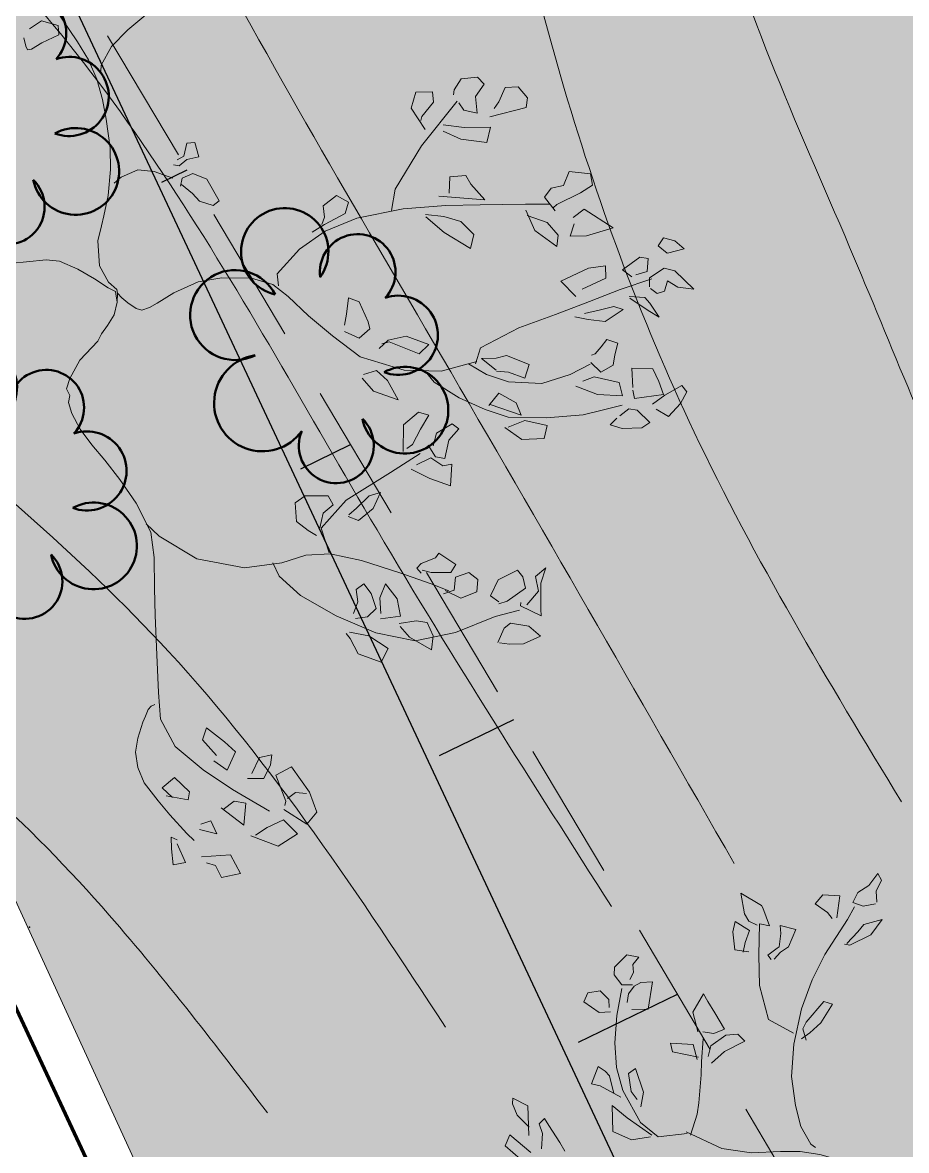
# Model space of a CAD drawing. Header units: millimetres. Extents: x 5637 to 6048, y 3385 to 3927.
# Drawn here: x 5855.38 to 5859.42, y 3594.09 to 3599.26 of the extents above; entities that cross this region are included whole.
import ezdxf

# ---------------------------------------------------------------- set-up
doc = ezdxf.new("R2010")
doc.units = ezdxf.units.MM
doc.linetypes.add('HIDDEN', pattern=[9.525, 6.35, -3.175])
doc.layers.add('Contour Lines', color=253, linetype='Continuous')
for name, color, linetype, lineweight in [('hatch', 253, 'Continuous', 13), ('project gr', 250, 'Continuous', 30), ('trees new', 7, 'Continuous', 20), ('wall', 7, 'Continuous', 80)]:
    doc.layers.add(name, color=color, linetype=linetype, lineweight=lineweight)
doc.layers.add('plants1', color=7, linetype='Continuous', true_color=0x89ee5d)
pattern_1 = [(45, (2816.3681, -1263.7476), (-0.265165043, 0.265165043), []), (135, (2816.3681, -1263.7476), (-0.79549513, 0.265165043), [0.9375, -0.5625])]

# ---------------------------------------------------------------- blocks, each defined once
blk = doc.blocks.new('F1')
at = {"color": 92, "linetype": 'Continuous'}
for p, q in [((0.29578, -0.00773), (0.29845, 0.00179)), ((0.29845, 0.00179), (0.31045, -0.00297)), ((0.31178, -0.00877), (0.29578, -0.00773)), ((0.31045, -0.00297), (0.31878, -0.00711)), ((0.31878, -0.00711), (0.31478, -0.01022)), ((0.28261, -0.02781), (0.28778, -0.02243)), ((0.29361, -0.02119), (0.28444, -0.0421)), ((0.34979, -0.01871), (0.33879, -0.03258)), ((0.35679, -0.01871), (0.34629, -0.02243)), ((0.35946, -0.03133), (0.35679, -0.01871)), ((0.26777, -0.04251), (0.27194, -0.02761)), ((0.27194, -0.02761), (0.28261, -0.02781)), ((0.31378, -0.02989), (0.30428, -0.04044)), ((0.31562, -0.04086), (0.31712, -0.03258)), ((0.33879, -0.03258), (0.34396, -0.03651)), ((0.34396, -0.03651), (0.35946, -0.03133)), ((0.28444, -0.0421), (0.26777, -0.04251)), ((0.30428, -0.04044), (0.31562, -0.04086)), ((0.32112, -0.05287), (0.30045, -0.0626)), ((0.30045, -0.0626), (0.31512, -0.07212)), ((0.32095, -0.06446), (0.31912, -0.0539)), ((0.29044, -0.06363), (0.27311, -0.07916)), ((0.29028, -0.07813), (0.28911, -0.06715)), ((0.31512, -0.07212), (0.32095, -0.06446)), ((0.35696, -0.06508), (0.34546, -0.07109)), ((0.34546, -0.07109), (0.35512, -0.08351)), ((0.37579, -0.06487), (0.35963, -0.06902)), ((0.3828, -0.07212), (0.37579, -0.06487)), ((0.27311, -0.07916), (0.27477, -0.09717)), ((0.28978, -0.09241), (0.29028, -0.07813)), ((0.35512, -0.08351), (0.36629, -0.07957)), ((0.36629, -0.07957), (0.3828, -0.07212)), ((0.33212, -0.08227), (0.32595, -0.09386)), ((0.34246, -0.09842), (0.33395, -0.08724)), ((0.27477, -0.09717), (0.28978, -0.09241)), ((0.29678, -0.09655), (0.27811, -0.10732)), ((0.32595, -0.09386), (0.33312, -0.10359)), ((0.33979, -0.10815), (0.34246, -0.09842)), ((0.27811, -0.10732), (0.28294, -0.11871)), ((0.30211, -0.1009), (0.29928, -0.09862)), ((0.32395, -0.10359), (0.30211, -0.1009)), ((0.30328, -0.10318), (0.30445, -0.11084)), ((0.32412, -0.11767), (0.32395, -0.10359)), ((0.33312, -0.10359), (0.33979, -0.10815)), ((0.30445, -0.11084), (0.29978, -0.11829)), ((0.28294, -0.11871), (0.29961, -0.12098)), ((0.29961, -0.12098), (0.32412, -0.11767)), ((0.92607, -0.1951), (0.92507, -0.198)), ((0.92924, -0.19531), (0.92607, -0.1951)), ((0.93591, -0.19676), (0.92924, -0.19531)), ((0.36479, -0.21912), (0.37913, -0.20587)), ((0.37913, -0.20587), (0.3928, -0.20608)), ((0.3928, -0.20608), (0.3978, -0.20504)), ((0.92507, -0.198), (0.9259, -0.20773)), ((0.94141, -0.2156), (0.94024, -0.20421)), ((0.39763, -0.20794), (0.3878, -0.22015)), ((0.48432, -0.21622), (0.49499, -0.21125)), ((0.49499, -0.21125), (0.50865, -0.21705)), ((0.9259, -0.20773), (0.92507, -0.22264)), ((1.14645, -0.22243), (1.13261, -0.21208)), ((0.37196, -0.22906), (0.36479, -0.21912)), ((0.3878, -0.22015), (0.37196, -0.22906)), ((0.40497, -0.21705), (0.40197, -0.22616)), ((0.4158, -0.22492), (0.4093, -0.21746)), ((0.47782, -0.22015), (0.48432, -0.21622)), ((0.50865, -0.21705), (0.50982, -0.22678)), ((0.92507, -0.22264), (0.93207, -0.22554)), ((0.93207, -0.22554), (0.94141, -0.2156)), ((1.09577, -0.22119), (1.10044, -0.22823)), ((1.11544, -0.23506), (1.11561, -0.22202)), ((1.12428, -0.21829), (1.14311, -0.23196)), ((1.14311, -0.23196), (1.14645, -0.22243)), ((0.40197, -0.22616), (0.40447, -0.23527)), ((0.4253, -0.22823), (0.4158, -0.22492)), ((0.42631, -0.23568), (0.4253, -0.22823)), ((0.49115, -0.23299), (0.48198, -0.22533)), ((0.50982, -0.22678), (0.50165, -0.24293)), ((1.10044, -0.22823), (1.11061, -0.2421)), ((1.12711, -0.23258), (1.12945, -0.25763)), ((0.39547, -0.23465), (0.39013, -0.24976)), ((0.41064, -0.24189), (0.3993, -0.23693)), ((0.40447, -0.23527), (0.4168, -0.23734)), ((0.4183, -0.251), (0.41064, -0.24189)), ((0.4168, -0.23734), (0.42631, -0.23568)), ((0.49348, -0.24314), (0.49115, -0.23299)), ((0.88396, -0.23879), (0.88814, -0.24127)), ((1.01756, -0.23879), (1.03348, -0.24976)), ((1.02409, -0.23817), (1.04009, -0.23465)), ((1.04009, -0.23465), (1.0561, -0.24065)), ((1.0561, -0.24065), (1.05826, -0.2626)), ((1.11894, -0.24293), (1.11544, -0.23506)), ((1.13811, -0.24893), (1.12728, -0.23962)), ((0.37213, -0.24831), (0.35496, -0.25908)), ((0.38313, -0.24562), (0.37213, -0.24831)), ((0.38113, -0.25908), (0.38546, -0.24603)), ((0.39013, -0.24976), (0.40363, -0.25369)), ((0.47965, -0.24935), (0.47298, -0.25514)), ((0.48232, -0.25846), (0.48048, -0.25038)), ((0.50165, -0.24293), (0.49348, -0.24314)), ((1.11061, -0.2421), (1.11461, -0.24769)), ((1.11461, -0.24769), (1.11894, -0.24293)), ((1.14261, -0.25825), (1.13811, -0.24893)), ((0.35496, -0.25908), (0.36429, -0.2655)), ((0.37596, -0.26612), (0.38113, -0.25908)), ((0.40363, -0.25369), (0.4183, -0.251)), ((0.47298, -0.25514), (0.47598, -0.26984)), ((0.48632, -0.27191), (0.48232, -0.25846)), ((0.75637, -0.26073), (0.76437, -0.25846)), ((0.76437, -0.25846), (0.77471, -0.25411)), ((0.77387, -0.25287), (0.77887, -0.2568)), ((0.77887, -0.2568), (0.77821, -0.26591)), ((0.79154, -0.25556), (0.78871, -0.25929)), ((0.78871, -0.25929), (0.79038, -0.26695)), ((1.05826, -0.2626), (1.04493, -0.25307)), ((1.12945, -0.25763), (1.14278, -0.26322)), ((1.14278, -0.26322), (1.14261, -0.25825)), ((0.36429, -0.2655), (0.37596, -0.26612)), ((0.74837, -0.2686), (0.75637, -0.26073)), ((0.74937, -0.27461), (0.74837, -0.2686)), ((0.77821, -0.26591), (0.76904, -0.27378)), ((0.79038, -0.26695), (0.78771, -0.27647)), ((0.79388, -0.26612), (0.79355, -0.26011)), ((0.80188, -0.27316), (0.79388, -0.26612)), ((0.47598, -0.26984), (0.48448, -0.28102)), ((0.48448, -0.28102), (0.48632, -0.27191)), ((0.76904, -0.27378), (0.74937, -0.27461)), ((0.78771, -0.27647), (0.79938, -0.27895)), ((0.79938, -0.27895), (0.80188, -0.27316)), ((1.03259, -0.27564), (1.04076, -0.2951)), ((1.04293, -0.27564), (1.03759, -0.26902)), ((1.04626, -0.29055), (1.04293, -0.27564)), ((1.05143, -0.27005), (1.0696, -0.27854)), ((1.0621, -0.28765), (1.0576, -0.27274)), ((0.40963, -0.28744), (0.41464, -0.28185)), ((0.41297, -0.27999), (0.41797, -0.27875)), ((0.41797, -0.27875), (0.4198, -0.28351)), ((0.4198, -0.28351), (0.4183, -0.29572)), ((1.0696, -0.27854), (1.0771, -0.27978)), ((1.0771, -0.27978), (1.07243, -0.29469)), ((0.3918, -0.29055), (0.38063, -0.29862)), ((0.3888, -0.29697), (0.39013, -0.28806)), ((0.40247, -0.30111), (0.40963, -0.28744)), ((1.04076, -0.2951), (1.04626, -0.29055)), ((1.06627, -0.29117), (1.0621, -0.28765)), ((1.07243, -0.29469), (1.06627, -0.29117)), ((0.38063, -0.29862), (0.3793, -0.31249)), ((0.39747, -0.30276), (0.3888, -0.29697)), ((0.3958, -0.31374), (0.39747, -0.30276)), ((0.4063, -0.30753), (0.40247, -0.30111)), ((0.4203, -0.29986), (0.4063, -0.30753)), ((0.4183, -0.29572), (0.4203, -0.29986)), ((0.97675, -0.30401), (0.96625, -0.31456)), ((0.33045, -0.31622), (0.33512, -0.3096)), ((0.33595, -0.30856), (0.34362, -0.31829)), ((0.3793, -0.31249), (0.38763, -0.31767)), ((0.48965, -0.31125), (0.47631, -0.32078)), ((0.50515, -0.31208), (0.52382, -0.32202)), ((0.55866, -0.31332), (0.54333, -0.3274)), ((0.57183, -0.31001), (0.55866, -0.31332)), ((0.57217, -0.32305), (0.574, -0.31249)), ((0.97825, -0.31871), (0.97992, -0.30939)), ((1.01025, -0.31146), (0.98792, -0.30835)), ((0.98892, -0.30649), (0.99342, -0.31891)), ((1.01242, -0.31871), (1.01025, -0.31146)), ((0.32545, -0.32616), (0.33045, -0.31622)), ((0.34362, -0.31829), (0.34479, -0.3245)), ((0.36413, -0.3243), (0.37146, -0.32057)), ((0.37146, -0.32057), (0.37996, -0.33175)), ((0.38763, -0.31767), (0.3958, -0.31374)), ((0.47631, -0.32078), (0.46365, -0.33278)), ((0.49048, -0.32926), (0.49082, -0.31664)), ((0.50665, -0.32119), (0.50599, -0.31581)), ((0.51449, -0.33258), (0.50665, -0.32119)), ((0.52382, -0.32202), (0.52733, -0.33734)), ((0.61117, -0.31477), (0.60117, -0.32285)), ((0.62284, -0.32264), (0.61568, -0.31726)), ((0.96625, -0.31456), (0.94974, -0.3245)), ((0.96625, -0.32864), (0.97825, -0.31871)), ((0.99342, -0.31891), (1.01242, -0.31871)), ((0.32478, -0.34086), (0.32545, -0.32616)), ((0.34479, -0.3245), (0.33595, -0.3363)), ((0.36163, -0.3303), (0.36263, -0.32347)), ((0.36396, -0.3479), (0.36163, -0.3303)), ((0.48048, -0.33465), (0.49048, -0.32926)), ((0.54333, -0.3274), (0.561, -0.32719)), ((0.561, -0.32719), (0.57217, -0.32305)), ((0.60117, -0.32285), (0.60384, -0.33361)), ((0.63351, -0.32989), (0.62284, -0.32264)), ((0.62684, -0.3361), (0.63351, -0.32989)), ((0.69319, -0.32864), (0.69386, -0.34003)), ((0.89523, -0.33548), (0.90207, -0.32989)), ((0.89807, -0.32885), (0.9014, -0.33837)), ((0.94974, -0.3245), (0.95608, -0.33009)), ((0.95608, -0.33009), (0.96625, -0.32864)), ((0.97658, -0.32926), (0.96758, -0.33361)), ((0.98575, -0.33009), (0.97658, -0.32926)), ((0.99192, -0.33548), (0.99008, -0.32968)), ((0.33595, -0.3363), (0.32478, -0.34086)), ((0.35329, -0.33796), (0.33879, -0.34893)), ((0.35562, -0.33941), (0.35329, -0.33796)), ((0.37996, -0.33175), (0.37963, -0.34893)), ((0.46365, -0.33278), (0.47848, -0.34169)), ((0.47848, -0.34169), (0.48048, -0.33465)), ((0.48948, -0.33278), (0.48498, -0.339)), ((0.48498, -0.339), (0.49632, -0.34831)), ((0.50049, -0.33196), (0.48948, -0.33278)), ((0.50582, -0.34231), (0.49815, -0.33527)), ((0.52132, -0.34334), (0.51449, -0.33258)), ((0.52733, -0.33734), (0.52132, -0.34334)), ((0.58667, -0.33299), (0.58917, -0.34252)), ((0.58767, -0.34252), (0.58884, -0.33651)), ((0.60384, -0.33361), (0.60951, -0.33506)), ((0.60951, -0.33506), (0.62684, -0.3361)), ((0.69386, -0.34003), (0.69419, -0.35866)), ((0.69919, -0.34293), (0.69486, -0.33817)), ((0.88673, -0.34438), (0.89523, -0.33548)), ((0.9014, -0.33837), (0.8989, -0.34417)), ((0.96758, -0.33361), (0.97675, -0.34686)), ((0.99542, -0.34604), (0.99192, -0.33548)), ((1.0651, -0.34169), (1.0746, -0.34044)), ((1.0746, -0.34044), (1.08827, -0.34873)), ((0.33879, -0.34893), (0.34346, -0.351)), ((0.35712, -0.35597), (0.35179, -0.34293)), ((0.37296, -0.35018), (0.36396, -0.3479)), ((0.37963, -0.34893), (0.37296, -0.35018)), ((0.49632, -0.34831), (0.50065, -0.35949)), ((0.50665, -0.35659), (0.50582, -0.34231)), ((0.568, -0.35929), (0.58767, -0.34252)), ((0.58917, -0.34252), (0.58534, -0.35659)), ((0.70753, -0.34604), (0.69919, -0.34293)), ((0.71003, -0.35929), (0.70753, -0.34604)), ((0.87773, -0.36094), (0.88673, -0.34438)), ((0.8989, -0.34417), (0.8854, -0.3626)), ((0.97675, -0.34686), (0.98342, -0.35597)), ((0.98758, -0.36218), (0.99542, -0.34604)), ((1.03343, -0.34604), (1.03126, -0.36943)), ((1.04726, -0.345), (1.03343, -0.34604)), ((1.06727, -0.35204), (1.06627, -0.34521)), ((1.08827, -0.34873), (1.08527, -0.35639)), ((0.34346, -0.351), (0.36179, -0.36073)), ((0.36863, -0.35929), (0.35712, -0.35597)), ((0.50065, -0.35949), (0.50665, -0.35659)), ((0.58534, -0.35659), (0.571, -0.36943)), ((0.98342, -0.35597), (0.98758, -0.36218)), ((1.04643, -0.36488), (1.05076, -0.35784)), ((1.05076, -0.35784), (1.05143, -0.35059)), ((1.0751, -0.35887), (1.06727, -0.35204)), ((1.08527, -0.35639), (1.0751, -0.35887)), ((0.36179, -0.36073), (0.37079, -0.36964)), ((0.37079, -0.36964), (0.36863, -0.35929)), ((0.571, -0.36943), (0.568, -0.35929)), ((0.69419, -0.35866), (0.70086, -0.36529)), ((0.70086, -0.36529), (0.71003, -0.35929)), ((0.8854, -0.3626), (0.87773, -0.36094)), ((1.04109, -0.36819), (1.04643, -0.36488)), ((1.04793, -0.36591), (1.0571, -0.36529)), ((1.0571, -0.36529), (1.0641, -0.37316)), ((1.03126, -0.36943), (1.04109, -0.36819)), ((1.04776, -0.37626), (1.05043, -0.37005)), ((1.04893, -0.38309), (1.04776, -0.37626)), ((1.0641, -0.37316), (1.0641, -0.37978)), ((1.04409, -0.38951), (1.04893, -0.38309)), ((1.0641, -0.37978), (1.0546, -0.39096)), ((0.48482, -0.39241), (0.47015, -0.40007)), ((0.50632, -0.39055), (0.48748, -0.40856)), ((0.51116, -0.4009), (0.50615, -0.38931)), ((1.0546, -0.39096), (1.04409, -0.38951)), ((0.47015, -0.40007), (0.46248, -0.41601)), ((0.48232, -0.40918), (0.48382, -0.3949)), ((0.49782, -0.4096), (0.51116, -0.4009)), ((0.52833, -0.40732), (0.54199, -0.40152)), ((0.54199, -0.40152), (0.53683, -0.41187)), ((0.9184, -0.4067), (0.92474, -0.40173)), ((0.92474, -0.40173), (0.92957, -0.39552)), ((0.93541, -0.39862), (0.9279, -0.40504)), ((0.93207, -0.3951), (0.93541, -0.39862)), ((0.95141, -0.40028), (0.96358, -0.40131)), ((0.95524, -0.40815), (0.95641, -0.39987)), ((0.96358, -0.40131), (0.96625, -0.41622)), ((0.47048, -0.42305), (0.48232, -0.40918)), ((0.48748, -0.40856), (0.49782, -0.4096)), ((0.52249, -0.41539), (0.52733, -0.40732)), ((0.53683, -0.41187), (0.53483, -0.42015)), ((0.84922, -0.4216), (0.86656, -0.41187)), ((0.86656, -0.41187), (0.87106, -0.41229)), ((0.91307, -0.42202), (0.9184, -0.4067)), ((0.92607, -0.40628), (0.9254, -0.41767)), ((0.9279, -0.40504), (0.92607, -0.40628)), ((0.95224, -0.4185), (0.95524, -0.40815)), ((0.46248, -0.41601), (0.47048, -0.42305)), ((0.51199, -0.42471), (0.52249, -0.41539)), ((0.53483, -0.42015), (0.52016, -0.43278)), ((0.66219, -0.41436), (0.64435, -0.4214)), ((0.65568, -0.42699), (0.66385, -0.41498)), ((0.86906, -0.41291), (0.86039, -0.42347)), ((0.9254, -0.41767), (0.9264, -0.4243)), ((0.96475, -0.42533), (0.95224, -0.4185)), ((0.96625, -0.41622), (0.96475, -0.42533)), ((0.52016, -0.43278), (0.51199, -0.42471)), ((0.64435, -0.4214), (0.62351, -0.43403)), ((0.64602, -0.43713), (0.65568, -0.42699)), ((0.84072, -0.43527), (0.84922, -0.4216)), ((0.85589, -0.42989), (0.84072, -0.43527)), ((0.86039, -0.42347), (0.85589, -0.42989)), ((0.9264, -0.4243), (0.91307, -0.42202)), ((0.93541, -0.42347), (0.94224, -0.43837)), ((0.94374, -0.42471), (0.93541, -0.42347)), ((0.95324, -0.42616), (0.94607, -0.42326)), ((0.95724, -0.43216), (0.95324, -0.42616)), ((0.62351, -0.43403), (0.63218, -0.44148)), ((0.63218, -0.44148), (0.64602, -0.43713)), ((0.67185, -0.43092), (0.65252, -0.46218)), ((0.87906, -0.43403), (0.87773, -0.45287)), ((0.88723, -0.43817), (0.88306, -0.4332)), ((0.89823, -0.44459), (0.88723, -0.43817)), ((0.94224, -0.43837), (0.94357, -0.44024)), ((0.96174, -0.44935), (0.95724, -0.43216)), ((0.68152, -0.44583), (0.67035, -0.43941)), ((0.67652, -0.45763), (0.68152, -0.44583)), ((0.72403, -0.44583), (0.74404, -0.44396)), ((0.73437, -0.44831), (0.73187, -0.44604)), ((0.74404, -0.44396), (0.7537, -0.45307)), ((0.84705, -0.4481), (0.85756, -0.44562)), ((0.85756, -0.44562), (0.86639, -0.4481)), ((0.89223, -0.45287), (0.89823, -0.44459)), ((0.94357, -0.44024), (0.96174, -0.44935)), ((0.74003, -0.46177), (0.73437, -0.44831)), ((0.7537, -0.45307), (0.74787, -0.46488)), ((0.84722, -0.45887), (0.84606, -0.44976)), ((0.86273, -0.4568), (0.85389, -0.46322)), ((0.86639, -0.4481), (0.86273, -0.4568)), ((0.87773, -0.45287), (0.89223, -0.45287)), ((0.48782, -0.45763), (0.47381, -0.46984)), ((0.48748, -0.47399), (0.48865, -0.46446)), ((0.65252, -0.46218), (0.66869, -0.45784)), ((0.66869, -0.45784), (0.67652, -0.45763)), ((0.7162, -0.45804), (0.70403, -0.46757)), ((0.71103, -0.47419), (0.7207, -0.46032)), ((0.74787, -0.46488), (0.74003, -0.46177)), ((0.84355, -0.4686), (0.84722, -0.45887)), ((0.85389, -0.46322), (0.84705, -0.47399)), ((0.44081, -0.47481), (0.43414, -0.48868)), ((0.44798, -0.46777), (0.44081, -0.47481)), ((0.45014, -0.47481), (0.44798, -0.46777)), ((0.47381, -0.46984), (0.46365, -0.48703)), ((0.47448, -0.48951), (0.48748, -0.47399)), ((0.70403, -0.46757), (0.69219, -0.48454)), ((0.70153, -0.49283), (0.71103, -0.47419)), ((0.84705, -0.47399), (0.84355, -0.4686)), ((0.45248, -0.48661), (0.45081, -0.47771)), ((0.49899, -0.47709), (0.48848, -0.4804)), ((0.48848, -0.4804), (0.48882, -0.49179)), ((0.50349, -0.4831), (0.50382, -0.47999)), ((0.50615, -0.48993), (0.50349, -0.4831)), ((0.53699, -0.48247), (0.53016, -0.49076)), ((0.72336, -0.4802), (0.7162, -0.48848)), ((0.7302, -0.47937), (0.72336, -0.4802)), ((0.7412, -0.48082), (0.73787, -0.47854)), ((0.74637, -0.48972), (0.7412, -0.48082)), ((0.43414, -0.48868), (0.43497, -0.49635)), ((0.43497, -0.49635), (0.44848, -0.492)), ((0.44848, -0.492), (0.45248, -0.48661)), ((0.46365, -0.48703), (0.47448, -0.48951)), ((0.48882, -0.49179), (0.49549, -0.49655)), ((0.50932, -0.49676), (0.50615, -0.48993)), ((0.53016, -0.49076), (0.52249, -0.50194)), ((0.53249, -0.50318), (0.53583, -0.49055)), ((0.55083, -0.49055), (0.56733, -0.48579)), ((0.56733, -0.48579), (0.56633, -0.51001)), ((0.61234, -0.48599), (0.59317, -0.49552)), ((0.63018, -0.48724), (0.61234, -0.48599)), ((0.61368, -0.49759), (0.62584, -0.48599)), ((0.69219, -0.48454), (0.70153, -0.49283)), ((0.7162, -0.48848), (0.72853, -0.49345)), ((0.74153, -0.50194), (0.74637, -0.48972)), ((0.45764, -0.49448), (0.44964, -0.51622)), ((0.46398, -0.49635), (0.45764, -0.49448)), ((0.47982, -0.50359), (0.46598, -0.49738)), ((0.49549, -0.49655), (0.50265, -0.50297)), ((0.50265, -0.50297), (0.50932, -0.49676)), ((0.55283, -0.5185), (0.55366, -0.4978)), ((0.59317, -0.49552), (0.60067, -0.50069)), ((0.60067, -0.50069), (0.61368, -0.49759)), ((0.70903, -0.49614), (0.70236, -0.52512)), ((0.72853, -0.49345), (0.7342, -0.50421)), ((0.44214, -0.50587), (0.43231, -0.51187)), ((0.44864, -0.51705), (0.44681, -0.50504)), ((0.47181, -0.51829), (0.47982, -0.50359)), ((0.52249, -0.50194), (0.52432, -0.51912)), ((0.52999, -0.51374), (0.53249, -0.50318)), ((0.56633, -0.51001), (0.56166, -0.52264)), ((0.58984, -0.52036), (0.59567, -0.50877)), ((0.59567, -0.50877), (0.60284, -0.51622)), ((0.61884, -0.50753), (0.63235, -0.50504)), ((0.62268, -0.51105), (0.62168, -0.50732)), ((0.63235, -0.50504), (0.63618, -0.51311)), ((0.71636, -0.50794), (0.71353, -0.50214)), ((0.7242, -0.51767), (0.71636, -0.50794)), ((0.7342, -0.50421), (0.74153, -0.50194)), ((0.43231, -0.51187), (0.43714, -0.52492)), ((0.44931, -0.53258), (0.44864, -0.51705)), ((0.44964, -0.51622), (0.46065, -0.51788)), ((0.46065, -0.51788), (0.47181, -0.51829)), ((0.52432, -0.51912), (0.52999, -0.51374)), ((0.56166, -0.52264), (0.55283, -0.5185)), ((0.60767, -0.51767), (0.60934, -0.52844)), ((0.62218, -0.53196), (0.62268, -0.51105)), ((0.63618, -0.51311), (0.63368, -0.52264)), ((0.7197, -0.52699), (0.7242, -0.51767)), ((0.43714, -0.52492), (0.44298, -0.53361)), ((0.52999, -0.52802), (0.51449, -0.53651)), ((0.52499, -0.53879), (0.53133, -0.52802)), ((0.58567, -0.5421), (0.58984, -0.52036)), ((0.60934, -0.52844), (0.58567, -0.5421)), ((0.63368, -0.52264), (0.64151, -0.53196)), ((0.70236, -0.52512), (0.70869, -0.52968)), ((0.70869, -0.52968), (0.7197, -0.52699)), ((0.44298, -0.53361), (0.44931, -0.53258)), ((0.51449, -0.53651), (0.50582, -0.54169)), ((0.55266, -0.5332), (0.54433, -0.53734)), ((0.55516, -0.55017), (0.55266, -0.5332)), ((0.62318, -0.54334), (0.62218, -0.53196)), ((0.64151, -0.53196), (0.63201, -0.54603)), ((0.50582, -0.54169), (0.51916, -0.54024)), ((0.51916, -0.54024), (0.52499, -0.53879)), ((0.52916, -0.54603), (0.52316, -0.54893)), ((0.53716, -0.54935), (0.53066, -0.54603)), ((0.544, -0.54086), (0.54233, -0.55017)), ((0.63201, -0.54603), (0.62318, -0.54334)), ((0.52316, -0.54893), (0.52216, -0.55494)), ((0.52216, -0.55494), (0.52833, -0.56094)), ((0.53833, -0.56322), (0.53716, -0.54935)), ((0.54233, -0.55017), (0.55116, -0.55556)), ((0.55116, -0.55556), (0.55516, -0.55017)), ((0.52833, -0.56094), (0.52016, -0.56591)), ((0.53266, -0.56964), (0.53833, -0.56322)), ((0.52016, -0.56591), (0.51266, -0.57647)), ((0.51266, -0.57647), (0.53266, -0.56964)), ((0.54766, -0.57109), (0.54466, -0.58454)), ((0.5565, -0.56715), (0.54783, -0.57088)), ((0.56, -0.57378), (0.5565, -0.56715)), ((0.54466, -0.58454), (0.55383, -0.58082)), ((0.55383, -0.58082), (0.56, -0.57378))]:
    blk.add_line(p, q, dxfattribs=at)
at = {"color": 33, "linetype": 'Continuous'}
for p, q in [((0.54866, -0.10463), (0.53512, -0.10918)), ((0.53512, -0.10918), (0.50526, -0.1274)), ((0.50526, -0.1274), (0.48156, -0.15763)), ((0.48156, -0.15763), (0.47121, -0.18579)), ((0.46285, -0.17895), (0.44135, -0.18682)), ((0.4746, -0.17937), (0.46285, -0.17895)), ((0.44135, -0.18682), (0.41407, -0.20463)), ((0.47121, -0.18579), (0.46803, -0.20545)), ((0.41407, -0.20463), (0.38739, -0.22616)), ((0.46803, -0.20545), (0.45986, -0.22305)), ((0.80038, -0.20711), (0.80205, -0.21436)), ((0.80205, -0.21436), (0.80121, -0.22864)), ((0.45986, -0.22305), (0.44354, -0.24272)), ((0.38739, -0.22616), (0.36728, -0.251)), ((0.80121, -0.22864), (0.79388, -0.23962)), ((0.79388, -0.23962), (0.78238, -0.25018)), ((0.88814, -0.24127), (0.89769, -0.25556)), ((0.99327, -0.24314), (1.01756, -0.23879)), ((1.04493, -0.25307), (1.02292, -0.23982)), ((0.44354, -0.24272), (0.42104, -0.26508)), ((1.03348, -0.24976), (1.05001, -0.27585)), ((0.36728, -0.251), (0.35852, -0.28247)), ((0.89769, -0.25556), (0.90327, -0.27295)), ((0.42104, -0.26508), (0.40172, -0.2833)), ((1.03393, -0.26322), (1.03259, -0.27564)), ((0.90327, -0.27295), (0.90845, -0.29738)), ((1.05001, -0.27585), (1.05678, -0.2951)), ((0.35852, -0.28247), (0.35513, -0.31622)), ((0.40172, -0.2833), (0.39038, -0.29303)), ((0.66773, -0.28516), (0.67649, -0.28868)), ((0.67649, -0.28868), (0.68585, -0.31332)), ((1.05678, -0.2951), (1.05957, -0.31581)), ((0.90845, -0.29738), (0.90825, -0.32492)), ((0.68585, -0.31332), (0.68903, -0.33817)), ((0.35513, -0.31622), (0.35075, -0.33568)), ((1.05957, -0.31581), (1.05937, -0.339)), ((0.90825, -0.32492), (0.90387, -0.35514)), ((0.68903, -0.33817), (0.68664, -0.36529)), ((1.05937, -0.339), (1.05678, -0.36198)), ((0.55364, -0.35701), (0.54269, -0.35949)), ((0.90387, -0.35514), (0.8963, -0.3804)), ((0.54269, -0.35949), (0.52238, -0.37109)), ((0.68664, -0.36529), (0.67609, -0.40131)), ((0.52238, -0.37109), (0.50466, -0.38517)), ((0.50466, -0.38517), (0.49092, -0.39862)), ((0.8963, -0.3804), (0.88714, -0.40256)), ((0.49092, -0.39862), (0.47619, -0.42533)), ((0.5403, -0.39531), (0.54986, -0.40463)), ((0.67609, -0.40131), (0.66275, -0.43237)), ((0.88714, -0.40256), (0.86982, -0.4332)), ((0.54986, -0.40463), (0.54986, -0.439)), ((0.47619, -0.42533), (0.46504, -0.45225)), ((0.54986, -0.439), (0.54588, -0.46964)), ((0.66275, -0.43237), (0.65061, -0.4568)), ((0.86982, -0.4332), (0.86484, -0.44438)), ((0.46504, -0.45225), (0.46086, -0.4684)), ((0.65061, -0.4568), (0.63448, -0.4891)), ((0.46086, -0.4684), (0.45727, -0.4833)), ((0.54588, -0.46964), (0.54249, -0.49842)), ((0.63448, -0.4891), (0.62552, -0.50608)), ((0.54249, -0.49842), (0.5395, -0.5243)), ((0.5395, -0.5243), (0.53552, -0.5508))]:
    blk.add_line(p, q, dxfattribs=at)
for points in [[(0.41825, -0.04417), (0.41845, -0.04107), (0.41706, -0.03755), (0.41347, -0.03341), (0.41029, -0.02926), (0.40073, -0.01995), (0.39177, -0.01311), (0.38002, -0.00918), (0.36688, -0.00794), (0.34916, -0.01105), (0.33502, -0.01415), (0.31571, -0.01933), (0.30795, -0.02202)], [(0.72348, -0.16819), (0.72885, -0.16446), (0.7402, -0.15825), (0.75314, -0.14997), (0.76549, -0.13982), (0.77126, -0.13092), (0.77704, -0.11643), (0.78122, -0.10649), (0.79257, -0.08827), (0.80292, -0.07771), (0.82004, -0.06715), (0.84115, -0.06011), (0.85648, -0.05701), (0.87261, -0.05639), (0.89511, -0.0568), (0.90685, -0.05763), (0.91999, -0.05784), (0.94727, -0.05411), (0.96818, -0.04852), (0.9851, -0.04024), (1.0088, -0.03278), (1.03149, -0.03092), (1.05797, -0.03154)], [(0.72348, -0.16819), (0.72169, -0.16757), (0.71551, -0.1655), (0.70755, -0.15866), (0.70257, -0.15018), (0.69879, -0.14293), (0.69501, -0.13755), (0.69282, -0.13113), (0.68844, -0.11788), (0.67908, -0.10401), (0.6731, -0.098), (0.66713, -0.09779), (0.66255, -0.09448), (0.65359, -0.09262), (0.63946, -0.09282), (0.62432, -0.09531), (0.60859, -0.09883), (0.58948, -0.10214), (0.56678, -0.10504), (0.5411, -0.10463), (0.52198, -0.09779), (0.50028, -0.08661), (0.48077, -0.07709), (0.4525, -0.06384), (0.42542, -0.05121), (0.40571, -0.04272), (0.38102, -0.04314), (0.35434, -0.05411), (0.32985, -0.06777), (0.30078, -0.08579)], [(0.71551, -0.1655), (0.72169, -0.16922), (0.71671, -0.17026), (0.71113, -0.17274), (0.70397, -0.17647), (0.70078, -0.17999), (0.69978, -0.1862), (0.69998, -0.19324), (0.70118, -0.20877), (0.69998, -0.22989), (0.69401, -0.24811), (0.68306, -0.26902), (0.67071, -0.28164), (0.65658, -0.28786), (0.63547, -0.2951), (0.61258, -0.30483), (0.58769, -0.31664), (0.5622, -0.34272), (0.54767, -0.36839), (0.5415, -0.39697)], [(0.72169, -0.16922), (0.72447, -0.16984), (0.73284, -0.16674), (0.74757, -0.16653), (0.76569, -0.1744), (0.77505, -0.18247), (0.78122, -0.18786), (0.79396, -0.19842), (0.81128, -0.2096), (0.82661, -0.21726), (0.84832, -0.22512), (0.86365, -0.22968), (0.87997, -0.23299), (0.8967, -0.23444), (0.91342, -0.2332), (0.93791, -0.23051), (0.9632, -0.23237), (0.99426, -0.24459)], [(0.46106, -0.22264), (0.48137, -0.22616), (0.49172, -0.25411), (0.4951, -0.29531), (0.49769, -0.32326)], [(0.99028, -0.2421), (0.9859, -0.26011), (0.9851, -0.26984), (0.9847, -0.29365), (0.9853, -0.30504), (0.9853, -0.3243)], [(0.90904, -0.33403), (0.93114, -0.34438), (0.9407, -0.37254), (0.94289, -0.398), (0.94409, -0.4245)], [(0.54289, -0.39034), (0.52875, -0.39904), (0.51561, -0.41187), (0.50227, -0.43465), (0.49809, -0.45804), (0.49809, -0.47585)], [(0.67908, -0.39241), (0.69301, -0.40276), (0.71372, -0.43713), (0.73224, -0.47875)]]:
    blk.add_lwpolyline(points, dxfattribs=at)
blk = doc.blocks.new('651')
at = {"layer": 'trees new', "color": 191, "lineweight": 50, "true_color": 0xb366ff}
for centre, radius, start, end in [((2839.024, 5108.8869, 4146.8315), 0.066, 307.6094, 167.7322), ((2838.8987, 5108.8841, 4146.8315), 0.063, 15.4185, 246.5773), ((2839.1364, 5108.8312, 4146.8315), 0.0723, 249.9235, 177.3258), ((2838.8066, 5108.7979, 4146.8315), 0.0728, 22.9437, 315.792), ((2839.1272, 5108.7028, 4146.8315), 0.0625, 215.6462, 104.4063), ((2838.8535, 5108.6724, 4146.8315), 0.075, 85.9567, 354.9094), ((2839.0024, 5108.6347, 4146.8315), 0.0805, 157.3541, 23.1592)]:
    blk.add_arc(centre, radius, start, end, dxfattribs=at)

msp = doc.modelspace()

# ---------------------------------------------------------------- hatches: boundary and pattern name
at = {"layer": 'hatch', "true_color": 0xfacfb6}
h = msp.add_hatch(dxfattribs=at)
h.set_pattern_fill('ANSI37', color=254, scale=5, style=0)
h.set_pattern_definition([(45, (2816.3681, -1263.7476), (-0.44194174, 0.44194174), []), (135, (2816.3681, -1263.7476), (-0.44194174, -0.44194174), [])])
edge = h.paths.add_edge_path()
edge.add_line((5878.8295, 3678.6712), (5875.8027, 3683.3214))
edge.add_line((5875.8027, 3683.3214), (5872.5155, 3685.988))
edge.add_line((5872.5155, 3685.988), (5856.7843, 3692.7264))
edge.add_line((5856.7843, 3692.7264), (5853.8989, 3685.8212))
edge.add_line((5853.8989, 3685.8212), (5870.7494, 3641.3409))
edge.add_line((5870.7494, 3641.3409), (5871.5542, 3641.7093))
edge.add_line((5871.5542, 3641.7093), (5872.192, 3640.5754))
edge.add_line((5872.192, 3640.5754), (5875.6393, 3632.8009))
edge.add_line((5875.6393, 3632.8009), (5874.822, 3632.4268))
edge.add_line((5874.822, 3632.4268), (5874.9469, 3632.154))
edge.add_line((5874.9469, 3632.154), (5869.9939, 3629.8869))
edge.add_line((5869.9939, 3629.8869), (5880.5117, 3607.1852))
edge.add_line((5880.5117, 3607.1852), (5890.723, 3611.96))
edge.add_line((5890.723, 3611.96), (5892.6631, 3611.3532))
edge.add_line((5892.6631, 3611.3532), (5903.0296, 3607.8385))
edge.add_line((5903.0296, 3607.8385), (5904.5208, 3604.7023))
edge.add_line((5904.5208, 3604.7023), (5908.0777, 3597.4175))
edge.add_line((5908.0777, 3597.4175), (5909.0348, 3595.2746))
edge.add_line((5909.0348, 3595.2746), (5900.4428, 3591.0189))
edge.add_line((5900.4428, 3591.0189), (5903.8821, 3583.6446))
edge.add_line((5903.8821, 3583.6446), (5910.2738, 3586.625))
edge.add_line((5910.2738, 3586.625), (5909.6971, 3591.4839))
edge.add_line((5909.6971, 3591.4839), (5920.3182, 3596.6804))
edge.add_line((5920.3182, 3596.6804), (5924.1395, 3594.6742))
edge.add_line((5924.1395, 3594.6742), (5930.8227, 3597.7949))
edge.add_line((5930.8227, 3597.7949), (5929.9819, 3599.6868))
edge.add_line((5929.9819, 3599.6868), (5928.8103, 3600.0567))
edge.add_line((5928.8103, 3600.0567), (5928.9447, 3600.4702))
edge.add_line((5928.9447, 3600.4702), (5924.2763, 3602.176))
edge.add_line((5924.2763, 3602.176), (5920.3925, 3610.8241))
edge.add_line((5920.3925, 3610.8241), (5918.6093, 3609.8848))
edge.add_line((5918.6093, 3609.8848), (5913.336, 3620.9535))
edge.add_line((5913.336, 3620.9535), (5915.3892, 3621.9361))
edge.add_line((5915.3892, 3621.9361), (5915.0404, 3622.6715))
edge.add_line((5915.0404, 3622.6715), (5889.6565, 3677.1082))
edge.add_arc((5887.9792, 3680.6191), 3.891, 203.5527, 295.535, ccw=False)
edge.add_line((5884.4124, 3679.0643), (5883.6815, 3680.7626))
edge.add_arc((5868.4219, 3709.4901), 32.5288, 288.65986, 297.97649, ccw=False)
at = {"layer": 'hatch'}
h = msp.add_hatch(dxfattribs=at)
h.set_pattern_fill('ANSI31', color=256, scale=8, style=0)
h.set_pattern_definition([(45, (2816.3681, -1263.7476), (-0.70710678, 0.70710678), [])])
edge = h.paths.add_edge_path()
edge.add_arc((5796.8019, 3658.9007), 4.8122, 23.9759, 83.9759, ccw=False)
edge.add_line((5801.1989, 3660.8562), (5827.195, 3605.149))
edge.add_arc((5822.4955, 3602.9559), 5.1861, -3.8235, 25.0164, ccw=False)
edge.add_line((5827.67, 3602.61), (5827.229, 3592.865))
edge.add_arc((5831.6373, 3591.7187), 4.5549, 165.4238, 214.4228)
edge.add_line((5827.8801, 3589.1438), (5842.1987, 3558.5311))
edge.add_arc((6057.3742, 3663.9285), 239.602, 206.096573, 206.967843)
edge.add_line((5843.8263, 3555.2713), (5845.5235, 3552.8595))
edge.add_line((5845.5235, 3552.8595), (5849.5724, 3547.7551))
edge.add_line((5849.5724, 3547.7551), (5850.6919, 3546.4841))
edge.add_line((5850.6919, 3546.4841), (5851.201, 3546.0602))
edge.add_line((5851.201, 3546.0602), (5852.5843, 3545.2828))
edge.add_line((5852.5843, 3545.2828), (5866.6042, 3540.0022))
edge.add_line((5866.6042, 3540.0022), (5867.4324, 3539.5689))
edge.add_line((5867.4324, 3539.5689), (5868.9186, 3538.1098))
edge.add_line((5868.9186, 3538.1098), (5866.3675, 3543.9441))
edge.add_line((5866.3675, 3543.9441), (5855.3067, 3547.8735))
edge.add_arc((5857.9518, 3555.3192), 7.9015, 220.23528, 250.44203, ccw=False)
edge.add_line((5851.9198, 3550.2154), (5847.948, 3555.0698))
edge.add_arc((5897.4021, 3591.6081), 61.4879, 213.296728, 216.458127, ccw=False)
edge.add_line((5846.0082, 3557.8527), (5835.7707, 3581.1548))
edge.add_line((5835.7707, 3581.1548), (5831.1457, 3589.7964))
edge.add_arc((5844.0492, 3593.7464), 13.4946, 179.28798, 197.02021, ccw=False)
edge.add_line((5830.5557, 3593.9141), (5830.9896, 3603.0637))
edge.add_arc((5824.4283, 3603.3749), 6.5687, 357.28469, 381.22262)
edge.add_line((5830.5515, 3605.7527), (5806.254, 3657.8409))
edge.add_arc((5810.8824, 3659.9999), 5.1072, 111.6504, 205.0075, ccw=False)
edge.add_line((5808.9982, 3664.7467), (5797.3069, 3663.6863))
at = {"layer": 'plants1'}
h = msp.add_hatch(dxfattribs=at)
h.set_pattern_fill('ANSI38', color=256, scale=3, style=0)
h.set_pattern_definition(pattern_1)
edge = h.paths.add_edge_path()
edge.add_line((5897.4055, 3740.5419), (5897.6905, 3738.9281))
edge.add_line((5897.6905, 3738.9281), (5879.9754, 3734.0867))
edge.add_line((5879.9754, 3734.0867), (5854.5437, 3722.5372))
edge.add_line((5854.5437, 3722.5372), (5855.921, 3719.5943))
edge.add_line((5855.921, 3719.5943), (5855.3036, 3719.452))
edge.add_line((5855.3036, 3719.452), (5854.4012, 3721.6353))
edge.add_line((5854.4012, 3721.6353), (5848.4646, 3718.9298))
edge.add_line((5848.4646, 3718.9298), (5850.8392, 3713.4239))
edge.add_line((5850.8392, 3713.4239), (5842.6987, 3709.94))
edge.add_line((5842.6987, 3709.94), (5839.8015, 3715.9205))
edge.add_line((5839.8015, 3715.9205), (5834.5773, 3713.5473))
edge.add_arc((5835.2577, 3712.0495), 1.6451, 114.4309, 325.875)
edge.add_line((5836.6195, 3711.1266), (5856.4717, 3702.488))
edge.add_line((5856.4717, 3702.488), (5867.0627, 3707.3769))
edge.add_arc((5873.0871, 3706.6915), 6.0633, 121.04935, 173.50922, ccw=False)
edge.add_line((5869.9599, 3711.886), (5868.63, 3714.7814))
edge.add_line((5868.63, 3714.7814), (5869.7224, 3716.2053))
edge.add_line((5869.7224, 3716.2053), (5871.9546, 3719.0057))
edge.add_line((5871.9546, 3719.0057), (5876.4399, 3722.7697))
edge.add_line((5876.4399, 3722.7697), (5878.9571, 3724.0987))
edge.add_line((5878.9571, 3724.0987), (5882.8515, 3726.0448))
edge.add_line((5882.8515, 3726.0448), (5887.4109, 3727.2789))
edge.add_line((5887.4109, 3727.2789), (5891.5903, 3727.5637))
edge.add_line((5891.5903, 3727.5637), (5894.3668, 3727.8007))
edge.add_line((5894.3668, 3727.8007), (5896.124, 3727.4685))
edge.add_line((5896.124, 3727.4685), (5897.4063, 3724.7156))
edge.add_line((5897.4063, 3724.7156), (5899.9235, 3725.0478))
edge.add_line((5899.9235, 3725.0478), (5902.5831, 3724.2884))
edge.add_line((5902.5831, 3724.2884), (5904.2929, 3722.6271))
edge.add_line((5904.2929, 3722.6271), (5905.1478, 3721.1557))
edge.add_line((5905.1478, 3721.1557), (5905.4327, 3718.8774))
edge.add_line((5905.4327, 3718.8774), (5905.0338, 3716.9956))
edge.add_line((5905.0338, 3716.9956), (5903.8052, 3714.9312))
edge.add_line((5903.8052, 3714.9312), (5902.1066, 3713.1423))
edge.add_line((5902.1066, 3713.1423), (5904.8249, 3706.6939))
edge.add_line((5904.8249, 3706.6939), (5913.6016, 3710.9508))
edge.add_line((5913.6016, 3710.9508), (5916.9891, 3704.0377))
edge.add_line((5916.9891, 3704.0377), (5916.0392, 3703.4682))
edge.add_line((5916.0392, 3703.4682), (5955.3993, 3619.7722))
edge.add_arc((5958.5141, 3621.237), 3.4421, 205.1864, 296.568)
edge.add_line((5960.0536, 3618.1584), (5960.7185, 3616.7344))
edge.add_line((5960.7185, 3616.7344), (5970.0541, 3621.1932))
edge.add_line((5970.0541, 3621.1932), (5969.5669, 3622.2232))
edge.add_line((5969.5669, 3622.2232), (5974.5169, 3624.7363))
edge.add_line((5974.5169, 3624.7363), (5976.9017, 3619.6043))
edge.add_line((5976.9017, 3619.6043), (5973.2146, 3617.8674))
edge.add_line((5973.2146, 3617.8674), (5974.5955, 3615.2006))
edge.add_line((5974.5955, 3615.2006), (5975.9448, 3615.8298))
edge.add_line((5975.9448, 3615.8298), (5983.4739, 3599.6899))
edge.add_line((5983.4739, 3599.6899), (5982.1708, 3599.0864))
edge.add_line((5982.1708, 3599.0864), (5986.4741, 3589.776))
edge.add_line((5986.4741, 3589.776), (5989.0564, 3590.7586))
edge.add_line((5989.0564, 3590.7586), (5986.2948, 3595.6711))
edge.add_line((5986.2948, 3595.6711), (5986.8254, 3610.7657))
edge.add_line((5986.8254, 3610.7657), (5987.3003, 3617.6955))
edge.add_line((5987.3003, 3617.6955), (5954.7399, 3636.972))
edge.add_line((5954.7399, 3636.972), (5927.5568, 3685.8809))
edge.add_line((5927.5568, 3685.8809), (5923.1399, 3693.6176))
edge.add_line((5923.1399, 3693.6176), (5917.569, 3703.5783))
edge.add_line((5917.569, 3703.5783), (5922.9357, 3711.0777))
edge.add_line((5922.9357, 3711.0777), (5922.7886, 3717.7434))
edge.add_line((5922.7886, 3717.7434), (5908.7781, 3729.7519))
edge.add_line((5908.7781, 3729.7519), (5898.4591, 3739.0125))
edge.add_line((5898.4591, 3739.0125), (5897.6522, 3740.2962))
edge.add_line((5897.6522, 3740.2962), (5897.0593, 3741.366))
edge.add_line((5897.0593, 3741.366), (5897.4055, 3740.5419))
h = msp.add_hatch(dxfattribs=at)
h.set_pattern_fill('ANSI38', color=256, scale=3, style=0)
h.set_pattern_definition(pattern_1)
edge = h.paths.add_edge_path()
edge.add_line((5867.34, 3539.4016), (5867.9205, 3539.0129))
edge.add_line((5867.9205, 3539.0129), (5868.3076, 3538.6455))
edge.add_line((5868.3076, 3538.6455), (5868.7519, 3538.1479))
edge.add_line((5868.7519, 3538.1479), (5869.0415, 3537.7423))
edge.add_line((5869.0415, 3537.7423), (5873.6365, 3527.954))
edge.add_line((5873.6365, 3527.954), (5903.83, 3542.0081))
edge.add_line((5903.83, 3542.0081), (5918.2915, 3541.2623))
edge.add_line((5918.2915, 3541.2623), (5941.162, 3551.495))
edge.add_line((5941.162, 3551.495), (5950.4831, 3563.8524))
edge.add_line((5950.4831, 3563.8524), (5964.2748, 3570.2305))
edge.add_line((5964.2748, 3570.2305), (5965.7412, 3570.8701))
edge.add_arc((5969.4272, 3564.866), 7.0453, 27.80089, 121.54638, ccw=False)
edge.add_arc((5969.675, 3565.2046), 6.6708, -45.77841, 26.22115, ccw=False)
edge.add_line((5974.3274, 3560.424), (5968.6933, 3565.0527))
edge.add_line((5968.6933, 3565.0527), (5960.2948, 3566.7358))
edge.add_line((5960.2948, 3566.7358), (5952.8625, 3563.4091))
edge.add_line((5952.8625, 3563.4091), (5951.1759, 3562.582))
edge.add_line((5951.1759, 3562.582), (5941.9997, 3550.4447))
edge.add_line((5941.9997, 3550.4447), (5918.5346, 3539.9421))
edge.add_line((5918.5346, 3539.9421), (5904.7077, 3540.6969))
edge.add_line((5904.7077, 3540.6969), (5873.0148, 3526.2825))
edge.add_line((5873.0148, 3526.2825), (5867.4745, 3538.1143))
edge.add_line((5867.4745, 3538.1143), (5850.7568, 3543.6974))
edge.add_line((5850.7568, 3543.6974), (5843.6617, 3553.6137))
edge.add_arc((5860.0915, 3565.3693), 20.2023, 201.39527, 215.58393, ccw=False)
edge.add_line((5841.2815, 3557.9995), (5825.6335, 3591.3345))
edge.add_line((5825.6335, 3591.3345), (5826.2431, 3603.8279))
edge.add_line((5826.2431, 3603.8279), (5807.9322, 3643.2125))
edge.add_line((5807.9322, 3643.2125), (5807.5443, 3643.0187))
edge.add_line((5807.5443, 3643.0187), (5797.9834, 3663.1782))
edge.add_line((5797.9834, 3663.1782), (5798.2207, 3663.2308))
edge.add_line((5798.2207, 3663.2308), (5798.4305, 3663.244))
edge.add_arc((5796.4713, 3658.6814), 4.9654, 43.2819, 66.7604, ccw=False)
edge.add_arc((5798.4192, 3659.9306), 2.7244, 20.3316, 52.2783, ccw=False)
edge.add_line((5800.9739, 3660.8773), (5827.0198, 3605.0634))
edge.add_arc((5822.5809, 3602.992), 4.8985, -5.6385, 25.0165, ccw=False)
edge.add_line((5827.4557, 3602.5107), (5827.0268, 3592.3414))
edge.add_arc((5831.4421, 3591.7535), 4.4542, 172.4152, 196.7576)
edge.add_line((5827.177, 3590.4692), (5842.181, 3557.9258))
edge.add_line((5842.181, 3557.9258), (5843.9318, 3555.5876))
edge.add_line((5843.9318, 3555.5876), (5844.4583, 3554.7327))
edge.add_line((5844.4583, 3554.7327), (5845.5115, 3553.1462))
edge.add_line((5845.5115, 3553.1462), (5846.2267, 3552.1473))
edge.add_line((5846.2267, 3552.1473), (5850.021, 3546.9752))
edge.add_arc((5853.5932, 3549.5959), 4.4304, 216.2648, 225.9659)
edge.add_arc((5856.0056, 3552.091), 7.901, 225.9659, 233.19828)
edge.add_arc((5852.8654, 3547.8936), 2.659, 233.1983, 246.1025)
edge.add_arc((5864.5482, 3574.2605), 31.4981, 246.10248, 247.39463)
edge.add_line((5852.4409, 3545.1822), (5866.9187, 3539.6234))
edge.add_line((5866.9187, 3539.6234), (5867.34, 3539.4016))
h = msp.add_hatch(dxfattribs=at)
h.set_pattern_fill('ANSI38', color=256, scale=3, style=0)
h.set_pattern_definition(pattern_1)
edge = h.paths.add_edge_path()
edge.add_line((5725.3638, 3655.929), (5797.2855, 3662.6908))
edge.add_line((5797.2855, 3662.6908), (5824.8068, 3603.2379))
edge.add_line((5824.8068, 3603.2379), (5824.2281, 3590.8801))
edge.add_line((5824.2281, 3590.8801), (5841.2298, 3554.4382))
edge.add_line((5841.2298, 3554.4382), (5849.6016, 3542.4688))
edge.add_line((5849.6016, 3542.4688), (5866.5608, 3537.0675))
edge.add_line((5866.5608, 3537.0675), (5872.4411, 3524.3818))
edge.add_line((5872.4411, 3524.3818), (5904.7068, 3539.0946))
edge.add_line((5904.7068, 3539.0946), (5918.1881, 3538.4642))
edge.add_line((5918.1881, 3538.4642), (5942.734, 3549.5127))
edge.add_line((5942.734, 3549.5127), (5952.3037, 3561.8596))
edge.add_line((5952.3037, 3561.8596), (5960.5734, 3565.6103))
edge.add_line((5960.5734, 3565.6103), (5967.9295, 3564.0349))
edge.add_line((5967.9295, 3564.0349), (5968.8219, 3563.4701))
edge.add_line((5968.8219, 3563.4701), (5964.5405, 3561.4618))
edge.add_line((5964.5405, 3561.4618), (5955.8447, 3557.4705))
edge.add_line((5955.8447, 3557.4705), (5946.3585, 3544.9477))
edge.add_line((5946.3585, 3544.9477), (5919.8451, 3533.0747))
edge.add_line((5919.8451, 3533.0747), (5906.0983, 3533.7568))
edge.add_line((5906.0983, 3533.7568), (5874.5935, 3519.4365))
edge.add_arc((5872.3722, 3524.3235), 5.3681, 204.0277, 294.4439, ccw=False)
edge.add_line((5867.4692, 3522.1377), (5862.4626, 3532.3299))
edge.add_line((5862.4626, 3532.3299), (5846.4433, 3537.9825))
edge.add_line((5846.4433, 3537.9825), (5836.4729, 3552.3417))
edge.add_line((5836.4729, 3552.3417), (5835.0144, 3554.6442))
edge.add_line((5835.0144, 3554.6442), (5818.8669, 3589.8413))
edge.add_line((5818.8669, 3589.8413), (5819.5207, 3602.2738))
edge.add_line((5819.5207, 3602.2738), (5801.5531, 3640.6043))
edge.add_line((5801.5531, 3640.6043), (5788.2949, 3640.1867))
edge.add_line((5788.2949, 3640.1867), (5786.9118, 3635.3352))
edge.add_line((5786.9118, 3635.3352), (5741.7205, 3631.4368))
edge.add_line((5741.7205, 3631.4368), (5726.6478, 3641.0072))
edge.add_line((5726.6478, 3641.0072), (5725.3638, 3655.929))
at = {"layer": 'plants1', "lineweight": 9, "true_color": 0x87ea5d}
h = msp.add_hatch(dxfattribs=at)
h.set_pattern_fill('GRASS', color=83, style=0)
h.set_pattern_definition([(90, (2816.3681, -1263.7476), (-0.70710678, 0.70710678), [0.1875, -1.22671356]), (45, (2816.3681, -1263.7476), (-0.70710678, 0.70710678), [0.1875, -0.8125]), (135, (2816.3681, -1263.7476), (-0.70710678, -0.70710678), [0.1875, -0.8125])])
edge = h.paths.add_edge_path()
edge.add_line((5983.5431, 3551.4458), (5969.6406, 3562.8382))
edge.add_line((5969.6406, 3562.8382), (5966.4923, 3561.7686))
edge.add_line((5966.4923, 3561.7686), (5955.921, 3557.2999))
edge.add_line((5955.921, 3557.2999), (5946.2387, 3544.6394))
edge.add_line((5946.2387, 3544.6394), (5920.2172, 3532.9936))
edge.add_line((5920.2172, 3532.9936), (5906.1222, 3533.8061))
edge.add_line((5906.1222, 3533.8061), (5874.3032, 3518.9058))
edge.add_arc((5872.286, 3523.5882), 5.0984, 205.9057, 293.3056, ccw=False)
edge.add_line((5867.6999, 3521.3608), (5862.6323, 3531.7944))
edge.add_line((5862.6323, 3531.7944), (5846.3008, 3537.8459))
edge.add_line((5846.3008, 3537.8459), (5835.7049, 3553.1895))
edge.add_line((5835.7049, 3553.1895), (5829.8695, 3565.4644))
edge.add_line((5829.8695, 3565.4644), (5818.9518, 3589.7878))
edge.add_line((5818.9518, 3589.7878), (5819.1053, 3602.0627))
edge.add_line((5819.1053, 3602.0627), (5812.5021, 3616.946))
edge.add_line((5812.5021, 3616.946), (5783.2143, 3614.4133))
edge.add_line((5783.2143, 3614.4133), (5742.2774, 3610.94))
edge.add_line((5742.2774, 3610.94), (5740.644, 3628.0089))
edge.add_line((5740.644, 3628.0089), (5728.2168, 3636.0891))
edge.add_line((5728.2168, 3636.0891), (5724.5273, 3634.1455))
edge.add_line((5724.5273, 3634.1455), (5745.9644, 3596.0148))
edge.add_line((5745.9644, 3596.0148), (5750.5589, 3599.3738))
edge.add_line((5750.5589, 3599.3738), (5769.6228, 3566.8392))
edge.add_line((5769.6228, 3566.8392), (5734.8156, 3545.9978))
edge.add_line((5734.8156, 3545.9978), (5735.1966, 3544.9829))
edge.add_line((5735.1966, 3544.9829), (5738.117, 3540.4156))
edge.add_line((5738.117, 3540.4156), (5741.5453, 3535.4677))
edge.add_line((5741.5453, 3535.4677), (5749.0368, 3527.6018))
edge.add_line((5749.0368, 3527.6018), (5798.5989, 3480.1654))
edge.add_arc((5805.5825, 3474.3409), 9.0937, 39.82904, 140.17096, ccw=False)
edge.add_line((5812.5661, 3480.1654), (5813.8359, 3478.6429))
edge.add_line((5813.8359, 3478.6429), (5821.5813, 3487.3969))
edge.add_line((5821.5813, 3487.3969), (5830.3425, 3479.6579))
edge.add_line((5830.3425, 3479.6579), (5822.0892, 3470.3965))
edge.add_line((5822.0892, 3470.3965), (5822.851, 3469.3815))
edge.add_line((5822.851, 3469.3815), (5809.5007, 3454.1796))
edge.add_line((5809.5007, 3454.1796), (5804.1829, 3458.0656))
edge.add_line((5804.1829, 3458.0656), (5802.3574, 3455.6864))
edge.add_line((5802.3574, 3455.6864), (5805.8497, 3451.0868))
edge.add_line((5805.8497, 3451.0868), (5796.3253, 3440.2221))
edge.add_line((5796.3253, 3440.2221), (5784.0204, 3450.6256))
edge.add_line((5784.0204, 3450.6256), (5793.0141, 3461.3387))
edge.add_line((5793.0141, 3461.3387), (5795.5262, 3459.3245))
edge.add_line((5795.5262, 3459.3245), (5796.8526, 3460.9646))
edge.add_line((5796.8526, 3460.9646), (5791.1566, 3465.9359))
edge.add_line((5791.1566, 3465.9359), (5792.654, 3467.6516))
edge.add_arc((5786.6267, 3472.912), 8, 318.88687, 400.79081)
edge.add_line((5792.6835, 3478.1384), (5782.8454, 3488.4384))
edge.add_line((5782.8454, 3488.4384), (5763.7285, 3506.9909))
edge.add_line((5763.7285, 3506.9909), (5752.5221, 3518.4214))
edge.add_line((5752.5221, 3518.4214), (5734.8163, 3536.2241))
edge.add_line((5734.8163, 3536.2241), (5726.0834, 3549.3486))
edge.add_line((5726.0834, 3549.3486), (5715.1021, 3569.233))
edge.add_line((5715.1021, 3569.233), (5688.066, 3610.0105))
edge.add_line((5688.066, 3610.0105), (5687.6689, 3609.7794))
edge.add_line((5687.6689, 3609.7794), (5701.6419, 3588.0879))
edge.add_line((5701.6419, 3588.0879), (5696.039, 3584.4446))
edge.add_line((5696.039, 3584.4446), (5702.7144, 3568.9496))
edge.add_line((5702.7144, 3568.9496), (5693.9544, 3563.0848))
edge.add_line((5693.9544, 3563.0848), (5685.5689, 3556.5965))
edge.add_line((5685.5689, 3556.5965), (5723.0806, 3502.3966))
edge.add_line((5723.0806, 3502.3966), (5785.0598, 3394.6711))
edge.add_line((5785.0598, 3394.6711), (5883.7881, 3413.0503))
edge.add_line((5883.7881, 3413.0503), (5919.3297, 3457.9389))
edge.add_line((5919.3297, 3457.9389), (5966.3326, 3498.0851))
edge.add_line((5966.3326, 3498.0851), (6010.0995, 3522.4634))
edge.add_line((6010.0995, 3522.4634), (6039.9637, 3496.5168))
edge.add_line((6039.9637, 3496.5168), (6039.9637, 3522.8409))
edge.add_line((6039.9637, 3522.8409), (6037.0448, 3526.9085))
edge.add_line((6037.0448, 3526.9085), (6033.3248, 3517.218))
edge.add_line((6033.3248, 3517.218), (6030.3513, 3517.7635))
edge.add_line((6030.3513, 3517.7635), (6029.2115, 3517.1757))
edge.add_line((6029.2115, 3517.1757), (6022.483, 3530.5848))
edge.add_line((6022.483, 3530.5848), (6022.5933, 3530.842))
edge.add_line((6022.5933, 3530.842), (5996.7012, 3552.4638))
edge.add_line((5996.7012, 3552.4638), (5983.5431, 3551.4458))
at = {"layer": 'trees new'}
h = msp.add_hatch(color=256, dxfattribs=at)
h.set_gradient(color1=(143, 206, 95), color2=(187, 225, 157), one_color=1, tint=0.75, name='SPHERICAL')
h.paths.add_polyline_path([(5851.4381, 3617.5332), (5861.1912, 3621.9562), (5861.7137, 3621.1435), (5863.8462, 3616.3375), (5865.7641, 3617.171), (5877.3124, 3591.8453), (5875.3122, 3590.5673), (5877.3529, 3585.6938), (5870.8216, 3582.6579), (5876.0142, 3572.1861), (5867.5822, 3568.521), (5852.3069, 3601.8726), (5857.7109, 3604.3453)])

# ---------------------------------------------------------------- linework, layer by layer
at = {"layer": 'Contour Lines', "lineweight": 5, "ltscale": 0.5}
for points in [[(5855.0299, 3610.8222), (5856.0799, 3608.4525), (5858.0105, 3604.2546), (5858.3492, 3601.9187), (5858.5185, 3599.9552), (5859.162, 3598.2287), (5859.7378, 3596.8745), (5860.212, 3595.9266)], [(5853.8105, 3610.2129), (5854.996, 3607.6738), (5856.4863, 3604.7286), (5857.2314, 3601.851), (5857.8411, 3599.0073), (5858.4508, 3597.3823), (5859.3991, 3595.6896)], [(5845.5015, 3603.1405), (5847.8395, 3603.2937), (5850.0241, 3602.834), (5852.707, 3601.2251), (5854.8917, 3599.8843), (5856.9997, 3596.9345), (5858.0729, 3595.2106)], [(5847.4155, 3598.8211), (5849.1658, 3599.7562), (5851.248, 3599.6053), (5853.3603, 3598.6703), (5854.6881, 3597.6146), (5856.0461, 3596.378), (5857.3135, 3594.6587)], [(5848.7131, 3595.5938), (5850.403, 3596.5288), (5852.8172, 3596.6193), (5854.5071, 3596.2272), (5855.7745, 3595.1715), (5856.4987, 3594.2666)]]:
    msp.add_spline(points, degree=3, dxfattribs=at)
msp.add_open_spline([(5852.0768, 3606.806), (5852.3189, 3606.5024), (5853.4138, 3605.0794), (5854.7412, 3602.6865), (5856.0378, 3599.8635), (5857.3594, 3597.6298), (5858.1893, 3596.1829), (5858.6337, 3595.4081)], degree=3, knots=[24.902362, 24.902362, 24.902362, 24.902362, 27.231499, 35.675866, 41.222547, 45.871631, 51.23234, 51.23234, 51.23234, 51.23234], dxfattribs=at)
at = {"layer": 'project gr', "lineweight": 30}
for p, q in [((5869.5913, 3569.4842), (5855.3799, 3599.8376)), ((5856.0153, 3598.5259), (5856.1314, 3598.5822)), ((5856.6506, 3597.2142), (5856.8789, 3597.3248)), ((5857.286, 3595.9025), (5857.6263, 3596.0674)), ((5857.9213, 3594.5909), (5858.3737, 3594.81)), ((5857.9213, 3594.5909), (5858.3737, 3594.81))]:
    msp.add_line(p, q, dxfattribs=at)
at = {"layer": 'project gr', "linetype": 'HIDDEN', "lineweight": 15, "ltscale": 0.1}
msp.add_lwpolyline([(5872.6388, 3570.8123), (5872.6388, 3570.8123), (5855.0082, 3600.4718), (5854.8276, 3600.7726)], dxfattribs=at)
at = {"layer": 'project gr', "lineweight": 30}
msp.add_point((5855.4095, 3595.1171), dxfattribs=at)
at = {"layer": 'trees new', "color": 94, "lineweight": 9, "true_color": 0x0cac0c}
msp.add_lwpolyline([(5851.4381, 3617.5332), (5861.1912, 3621.9562), (5861.7137, 3621.1435), (5863.8462, 3616.3375), (5865.7641, 3617.171), (5877.3124, 3591.8453), (5875.3122, 3590.5673), (5877.3529, 3585.6938), (5870.8216, 3582.6579), (5876.0142, 3572.1861), (5867.5822, 3568.521), (5852.3069, 3601.8726), (5857.7109, 3604.3453), (5851.4381, 3617.5332)], dxfattribs=at)
at = {"layer": 'wall', "lineweight": 90}
msp.add_lwpolyline([(5851.2258, 3617.6627), (5857.4172, 3604.3853), (5852.0242, 3601.8705), (5867.704, 3568.2451), (5875.9055, 3572.0709), (5872.9258, 3578.4601)], dxfattribs=at)

# ---------------------------------------------------------------- block references
at = {"layer": 'trees new', "color": 84}
for p, xscale, yscale, zscale, rotation in [((5856.8713, 3593.8822, -5307.9444), 5.759999999994661, 5.759999999994661, 5.759999999994661, 117.5464924475251), ((5863.6816, 3592.5005, -4976.1978), 5.399999999995165, 5.399999999995165, 5.399999999995165, 176.1350928566827)]:
    msp.add_blockref('F1', p, dxfattribs=dict(at, xscale=xscale, yscale=yscale, zscale=zscale, rotation=rotation))
at = {"layer": 'trees new', "color": 4, "lineweight": 100, "xscale": 2.745366207939785, "yscale": 2.745366207939785, "zscale": 2.745366207939785, "rotation": 301.4113995908457}
for p in [(-10176.8143, 2940.8815), (-10175.3084, 2939.7886, -11384.5711), (-10176.733, 2939.1676, -11384.5711)]:
    msp.add_blockref('651', p, dxfattribs=at)

doc.saveas('drawing.dxf')
